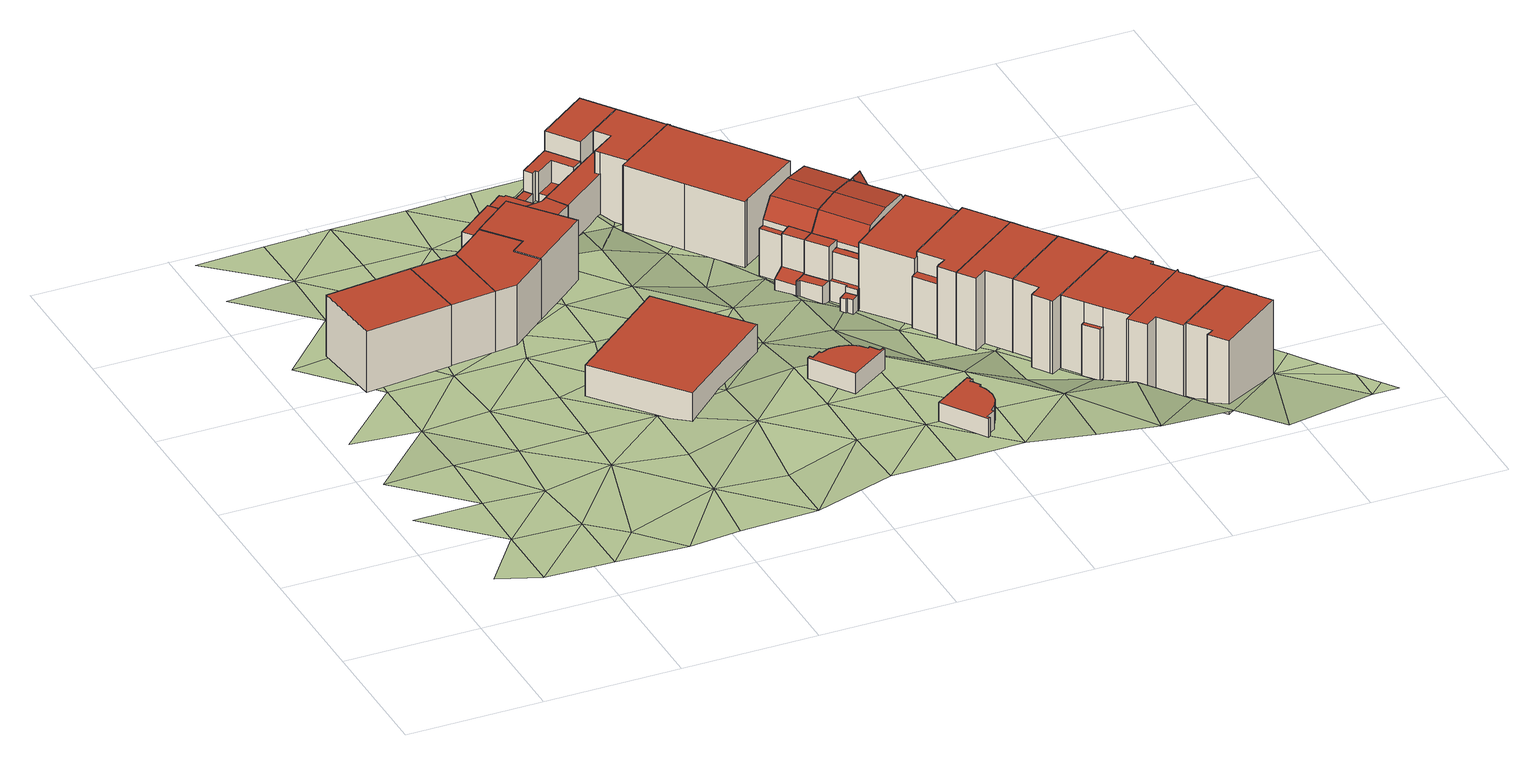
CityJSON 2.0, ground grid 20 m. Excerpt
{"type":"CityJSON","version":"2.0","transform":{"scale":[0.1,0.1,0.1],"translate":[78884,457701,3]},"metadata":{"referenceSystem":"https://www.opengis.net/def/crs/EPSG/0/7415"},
"CityObjects":{
"building1":{"type":"Building","attributes":{"roofType":"1000","RelativeEavesHeight":9.59,"RelativeRidgeHeight":9.59,"AbsoluteEavesHeight":16.15,"AbsoluteRidgeHeight":16.15,"validity":"0"},"geometry":[{"type":"Solid","lod":"2","boundaries":[[[[0,1,2,3]],[[1,4,5,2]],[[4,6,7,5]],[[6,0,3,7]],[[6,4,1,0]],[[3,2,5,7]]]],"semantics":{"surfaces":[{"type":"WallSurface"},{"type":"RoofSurface","Direction":0,"Slope":90},{"type":"GroundSurface"}],"values":[[0,0,0,0,1,2]]}}]},
"building2":{"type":"Building","attributes":{"roofType":"1000","RelativeEavesHeight":9.48,"RelativeRidgeHeight":9.48,"AbsoluteEavesHeight":16.14,"AbsoluteRidgeHeight":16.14,"validity":"0"},"geometry":[{"type":"Solid","lod":"2","boundaries":[[[[8,0,9,10]],[[0,6,11,9]],[[6,12,13,11]],[[12,8,10,13]],[[12,6,0,8]],[[10,9,11,13]]]],"semantics":{"surfaces":[{"type":"WallSurface"},{"type":"RoofSurface","Direction":0,"Slope":90},{"type":"GroundSurface"}],"values":[[0,0,0,0,1,2]]}}]},
"building3":{"type":"Building","attributes":{"roofType":"1000","RelativeEavesHeight":9.43,"RelativeRidgeHeight":9.43,"AbsoluteEavesHeight":16.14,"AbsoluteRidgeHeight":16.14,"validity":"0"},"geometry":[{"type":"Solid","lod":"2","boundaries":[[[[14,15,16,17]],[[15,8,10,16]],[[8,12,13,10]],[[12,18,19,13]],[[18,20,21,19]],[[20,22,23,21]],[[22,24,25,23]],[[24,14,17,25]],[[24,22,20,18,12,8,15,14]],[[17,16,10,13,19,21,23,25]]]],"semantics":{"surfaces":[{"type":"WallSurface"},{"type":"RoofSurface","Direction":0,"Slope":90},{"type":"GroundSurface"}],"values":[[0,0,0,0,0,0,0,0,1,2]]}}]},
"building4":{"type":"Building","attributes":{"roofType":"1000","RelativeEavesHeight":4.87,"RelativeRidgeHeight":4.87,"AbsoluteEavesHeight":11.36,"AbsoluteRidgeHeight":11.36,"validity":"0"},"geometry":[{"type":"Solid","lod":"2","boundaries":[[[[26,27,28,29]],[[27,30,31,28]],[[30,32,33,31]],[[32,26,29,33]],[[32,30,27,26]],[[29,28,31,33]]]],"semantics":{"surfaces":[{"type":"WallSurface"},{"type":"RoofSurface","Direction":0,"Slope":90},{"type":"GroundSurface"}],"values":[[0,0,0,0,1,2]]}}]},
"building5":{"type":"Building","attributes":{"validity":"0"},"children":["building5-1","building5-2"]},
"building5-1":{"type":"BuildingPart","attributes":{"roofType":"1000","RelativeEavesHeight":9.43,"RelativeRidgeHeight":9.43,"AbsoluteEavesHeight":16.16,"AbsoluteRidgeHeight":16.16,"validity":"0"},"parents":["building5"],"geometry":[{"type":"Solid","lod":"2","boundaries":[[[[34,35,17,36]],[[35,37,25,17]],[[37,38,23,25]],[[38,39,21,23]],[[39,40,41,21]],[[40,42,43,41]],[[42,34,36,43]],[[42,40,39,38,37,35,34]],[[36,17,25,23,21,41,43]]]],"semantics":{"surfaces":[{"type":"WallSurface"},{"type":"RoofSurface","Direction":0,"Slope":90},{"type":"GroundSurface"}],"values":[[0,0,0,0,0,0,0,1,2]]}}]},
"building5-2":{"type":"BuildingPart","attributes":{"roofType":"1000","RelativeEavesHeight":2.48,"RelativeRidgeHeight":2.48,"AbsoluteEavesHeight":9.64,"AbsoluteRidgeHeight":9.64,"validity":"0"},"parents":["building5"],"geometry":[{"type":"Solid","lod":"2","boundaries":[[[[44,45,46,47]],[[45,48,49,46]],[[48,50,51,49]],[[50,52,53,51]],[[52,44,47,53]],[[52,50,48,45,44]],[[47,46,49,51,53]]]],"semantics":{"surfaces":[{"type":"WallSurface"},{"type":"RoofSurface","Direction":0,"Slope":90},{"type":"GroundSurface"}],"values":[[0,0,0,0,0,1,2]]}}]},
"building6":{"type":"Building","attributes":{"roofType":"1000","RelativeEavesHeight":3.52,"RelativeRidgeHeight":3.52,"AbsoluteEavesHeight":10.04,"AbsoluteRidgeHeight":10.04,"validity":"0"},"geometry":[{"type":"Solid","lod":"2","boundaries":[[[[54,55,56,57]],[[55,58,59,56]],[[58,60,61,59]],[[60,54,57,61]],[[60,58,55,54]],[[57,56,59,61]]]],"semantics":{"surfaces":[{"type":"WallSurface"},{"type":"RoofSurface","Direction":0,"Slope":90},{"type":"GroundSurface"}],"values":[[0,0,0,0,1,2]]}}]},
"building7":{"type":"Building","attributes":{"roofType":"1000","RelativeEavesHeight":3.22,"RelativeRidgeHeight":3.22,"AbsoluteEavesHeight":12.1,"AbsoluteRidgeHeight":12.1,"validity":"0"},"geometry":[{"type":"Solid","lod":"2","boundaries":[[[[62,63,64,65]],[[63,66,67,64]],[[66,68,69,67]],[[68,70,71,69]],[[70,72,73,71]],[[72,74,75,73]],[[74,76,77,75]],[[76,78,79,77]],[[78,80,81,79]],[[80,82,83,81]],[[82,84,85,83]],[[84,86,87,85]],[[86,88,89,87]],[[88,90,91,89]],[[90,62,65,91]],[[90,88,86,84,82,80,78,76,74,72,70,68,66,63,62]],[[65,64,67,69,71,73,75,77,79,81,83,85,87,89,91]]]],"semantics":{"surfaces":[{"type":"WallSurface"},{"type":"RoofSurface","Direction":0,"Slope":90},{"type":"GroundSurface"}],"values":[[0,0,0,0,0,0,0,0,0,0,0,0,0,0,0,1,2]]}}]},
"building8":{"type":"Building","attributes":{"validity":"0"},"children":["building8-1","building8-2","building8-3","building8-4","building8-5","building8-6"]},
"building8-1":{"type":"BuildingPart","attributes":{"roofType":"1000","RelativeEavesHeight":4.2,"RelativeRidgeHeight":4.2,"AbsoluteEavesHeight":9.63,"AbsoluteRidgeHeight":9.63,"validity":"0"},"parents":["building8"],"geometry":[{"type":"Solid","lod":"2","boundaries":[[[[92,93,94,95]],[[93,96,97,94]],[[96,98,99,97]],[[98,100,101,99]],[[100,102,103,101]],[[102,92,95,103]],[[102,100,98,96,93,92]],[[95,94,97,99,101,103]]]],"semantics":{"surfaces":[{"type":"WallSurface"},{"type":"RoofSurface","Direction":0,"Slope":90},{"type":"GroundSurface"}],"values":[[0,0,0,0,0,0,1,2]]}}]},
"building8-2":{"type":"BuildingPart","attributes":{"roofType":"1000","RelativeEavesHeight":2.46,"RelativeRidgeHeight":2.46,"AbsoluteEavesHeight":7.63,"AbsoluteRidgeHeight":7.63,"validity":"0"},"parents":["building8"],"geometry":[{"type":"Solid","lod":"2","boundaries":[[[[104,105,106,107]],[[105,108,109,106]],[[108,110,111,109]],[[110,112,113,111]],[[112,114,115,113]],[[114,104,107,115]],[[114,112,110,108,105,104]],[[107,106,109,111,113,115]]]],"semantics":{"surfaces":[{"type":"WallSurface"},{"type":"RoofSurface","Direction":0,"Slope":90},{"type":"GroundSurface"}],"values":[[0,0,0,0,0,0,1,2]]}}]},
"building8-3":{"type":"BuildingPart","attributes":{"roofType":"1000","RelativeEavesHeight":5.52,"RelativeRidgeHeight":5.52,"AbsoluteEavesHeight":10.83,"AbsoluteRidgeHeight":10.83,"validity":"0"},"parents":["building8"],"geometry":[{"type":"Solid","lod":"2","boundaries":[[[[116,117,118,119]],[[117,120,121,118]],[[120,122,123,121]],[[122,124,125,123]],[[124,126,127,125]],[[126,128,129,127]],[[128,130,131,129]],[[130,116,119,131]],[[130,128,126,124,122,120,117,116]],[[119,118,121,123,125,127,129,131]]]],"semantics":{"surfaces":[{"type":"WallSurface"},{"type":"RoofSurface","Direction":180,"Slope":90},{"type":"GroundSurface"}],"values":[[0,0,0,0,0,0,0,0,1,2]]}}]},
"building8-4":{"type":"BuildingPart","attributes":{"roofType":"1000","RelativeEavesHeight":2.16,"RelativeRidgeHeight":2.16,"AbsoluteEavesHeight":7.43,"AbsoluteRidgeHeight":7.43,"validity":"0"},"parents":["building8"],"geometry":[{"type":"Solid","lod":"2","boundaries":[[[[132,133,125,134]],[[133,135,123,125]],[[135,136,121,123]],[[136,132,134,121]],[[136,135,133,132]],[[134,125,123,121]]]],"semantics":{"surfaces":[{"type":"WallSurface"},{"type":"RoofSurface","Direction":255.96,"Slope":90},{"type":"GroundSurface"}],"values":[[0,0,0,0,1,2]]}}]},
"building8-5":{"type":"BuildingPart","attributes":{"roofType":"1000","RelativeEavesHeight":10.17,"RelativeRidgeHeight":10.17,"AbsoluteEavesHeight":13.83,"AbsoluteRidgeHeight":13.83,"validity":"0"},"parents":["building8"],"geometry":[{"type":"Solid","lod":"2","boundaries":[[[[137,138,139,140]],[[138,141,142,139]],[[141,143,144,142]],[[143,137,140,144]],[[143,141,138,137]],[[140,139,142,144]]]],"semantics":{"surfaces":[{"type":"WallSurface"},{"type":"RoofSurface","Direction":0,"Slope":90},{"type":"GroundSurface"}],"values":[[0,0,0,0,1,2]]}}]},
"building8-6":{"type":"BuildingPart","attributes":{"roofType":"1000","RelativeEavesHeight":5.41,"RelativeRidgeHeight":5.41,"AbsoluteEavesHeight":10.43,"AbsoluteRidgeHeight":10.43,"validity":"0"},"parents":["building8"],"geometry":[{"type":"Solid","lod":"2","boundaries":[[[[145,146,147,148]],[[146,149,150,147]],[[149,151,152,150]],[[151,153,154,152]],[[153,155,156,154]],[[155,157,158,156]],[[157,159,160,158]],[[159,161,162,160]],[[161,163,164,162]],[[163,145,148,164]],[[163,161,159,157,155,153,151,149,146,145]],[[148,147,150,152,154,156,158,160,162,164]]]],"semantics":{"surfaces":[{"type":"WallSurface"},{"type":"RoofSurface","Direction":0,"Slope":90},{"type":"GroundSurface"}],"values":[[0,0,0,0,0,0,0,0,0,0,1,2]]}}]},
"building9":{"type":"Building","attributes":{"roofType":"1000","RelativeEavesHeight":2.9,"RelativeRidgeHeight":2.9,"AbsoluteEavesHeight":11.89,"AbsoluteRidgeHeight":11.89,"validity":"0"},"geometry":[{"type":"Solid","lod":"2","boundaries":[[[[165,166,167,168]],[[166,169,170,167]],[[169,171,172,170]],[[171,173,174,172]],[[173,175,176,174]],[[175,177,178,176]],[[177,179,180,178]],[[179,181,182,180]],[[181,183,184,182]],[[183,185,186,184]],[[185,187,188,186]],[[187,189,190,188]],[[189,191,192,190]],[[191,193,194,192]],[[193,165,168,194]],[[193,191,189,187,185,183,181,179,177,175,173,171,169,166,165]],[[168,167,170,172,174,176,178,180,182,184,186,188,190,192,194]]]],"semantics":{"surfaces":[{"type":"WallSurface"},{"type":"RoofSurface","Direction":0,"Slope":90},{"type":"GroundSurface"}],"values":[[0,0,0,0,0,0,0,0,0,0,0,0,0,0,0,1,2]]}}]},
"building10":{"type":"Building","attributes":{"validity":"0"},"children":["building10-1","building10-2"]},
"building10-1":{"type":"BuildingPart","attributes":{"roofType":"1000","RelativeEavesHeight":10.23,"RelativeRidgeHeight":10.23,"AbsoluteEavesHeight":13.83,"AbsoluteRidgeHeight":13.83,"validity":"0"},"parents":["building10"],"geometry":[{"type":"Solid","lod":"2","boundaries":[[[[141,195,196,197]],[[195,198,199,196]],[[198,200,201,199]],[[200,202,203,201]],[[202,204,205,203]],[[204,206,207,205]],[[206,141,197,207]],[[206,204,202,200,198,195,141]],[[197,196,199,201,203,205,207]]]],"semantics":{"surfaces":[{"type":"WallSurface"},{"type":"RoofSurface","Direction":0,"Slope":90},{"type":"GroundSurface"}],"values":[[0,0,0,0,0,0,0,1,2]]}}]},
"building10-2":{"type":"BuildingPart","attributes":{"roofType":"1000","RelativeEavesHeight":6.45,"RelativeRidgeHeight":6.45,"AbsoluteEavesHeight":10.43,"AbsoluteRidgeHeight":10.43,"validity":"0"},"parents":["building10"],"geometry":[{"type":"Solid","lod":"2","boundaries":[[[[208,209,210,211]],[[209,212,213,210]],[[212,146,214,213]],[[146,145,215,214]],[[145,216,217,215]],[[216,208,211,217]],[[216,145,146,212,209,208]],[[211,210,213,214,215,217]]]],"semantics":{"surfaces":[{"type":"WallSurface"},{"type":"RoofSurface","Direction":0,"Slope":90},{"type":"GroundSurface"}],"values":[[0,0,0,0,0,0,1,2]]}}]},
"building11":{"type":"Building","attributes":{"roofType":"1000","RelativeEavesHeight":10.31,"RelativeRidgeHeight":10.31,"AbsoluteEavesHeight":13.91,"AbsoluteRidgeHeight":13.91,"validity":"0"},"geometry":[{"type":"Solid","lod":"2","boundaries":[[[[218,219,220,221]],[[219,222,223,220]],[[222,224,225,223]],[[224,226,227,225]],[[226,228,229,227]],[[228,230,231,229]],[[230,232,233,231]],[[232,234,196,233]],[[234,235,236,196]],[[235,237,238,236]],[[237,239,240,238]],[[239,241,242,240]],[[241,218,221,242]],[[241,239,237,235,234,232,230,228,226,224,222,219,218]],[[221,220,223,225,227,229,231,233,196,236,238,240,242]]]],"semantics":{"surfaces":[{"type":"WallSurface"},{"type":"RoofSurface","Direction":0,"Slope":90},{"type":"GroundSurface"}],"values":[[0,0,0,0,0,0,0,0,0,0,0,0,0,1,2]]}}]},
"building12":{"type":"Building","attributes":{"validity":"0"},"children":["building12-1","building12-2","building12-3","building12-4"]},
"building12-1":{"type":"BuildingPart","attributes":{"roofType":"1060","RelativeEavesHeight":8.64,"RelativeRidgeHeight":11.9,"AbsoluteEavesHeight":12.29,"AbsoluteRidgeHeight":15.55,"validity":"0"},"parents":["building12"],"geometry":[{"type":"Solid","lod":"2","boundaries":[[[[243,244,245,246]],[[244,247,248,245]],[[247,249,250,248]],[[249,243,246,250]],[[247,244,251,252,253]],[[243,249,254,255,256]],[[244,243,256,251]],[[249,247,253,254]],[[251,256,255,252]],[[254,253,252,255]],[[246,245,248,250]]]],"semantics":{"surfaces":[{"type":"WallSurface"},{"type":"RoofSurface","Direction":233.62,"Slope":33.29},{"type":"RoofSurface","Direction":53.58,"Slope":31.5},{"type":"RoofSurface","Direction":233.62,"Slope":83.45},{"type":"RoofSurface","Direction":53.62,"Slope":83.38},{"type":"GroundSurface"}],"values":[[0,0,0,0,0,0,1,2,3,4,5]]}}]},
"building12-2":{"type":"BuildingPart","attributes":{"roofType":"1000","RelativeEavesHeight":8.41,"RelativeRidgeHeight":8.41,"AbsoluteEavesHeight":12.49,"AbsoluteRidgeHeight":12.49,"validity":"0"},"parents":["building12"],"geometry":[{"type":"Solid","lod":"2","boundaries":[[[[257,258,259,260]],[[258,261,262,259]],[[261,263,264,262]],[[263,257,260,264]],[[263,261,258,257]],[[260,259,262,264]]]],"semantics":{"surfaces":[{"type":"WallSurface"},{"type":"RoofSurface","Direction":0,"Slope":90},{"type":"GroundSurface"}],"values":[[0,0,0,0,1,2]]}}]},
"building12-3":{"type":"BuildingPart","attributes":{"roofType":"1000","RelativeEavesHeight":7.3,"RelativeRidgeHeight":7.3,"AbsoluteEavesHeight":11.44,"AbsoluteRidgeHeight":11.44,"validity":"0"},"parents":["building12"],"geometry":[{"type":"Solid","lod":"2","boundaries":[[[[265,266,262,267]],[[266,268,269,262]],[[268,270,271,269]],[[270,265,267,271]],[[270,268,266,265]],[[267,262,269,271]]]],"semantics":{"surfaces":[{"type":"WallSurface"},{"type":"RoofSurface","Direction":0,"Slope":90},{"type":"GroundSurface"}],"values":[[0,0,0,0,1,2]]}}]},
"building12-4":{"type":"BuildingPart","attributes":{"roofType":"1010","RelativeEavesHeight":2.75,"RelativeRidgeHeight":3.22,"AbsoluteEavesHeight":6.96,"AbsoluteRidgeHeight":7.44,"validity":"0"},"parents":["building12"],"geometry":[{"type":"Solid","lod":"2","boundaries":[[[[272,273,274,275]],[[273,276,277,274]],[[276,278,279,277]],[[278,272,275,279]],[[278,276,273,272]],[[275,274,277,279]]]],"semantics":{"surfaces":[{"type":"WallSurface"},{"type":"RoofSurface","Direction":233.8,"Slope":65.53},{"type":"GroundSurface"}],"values":[[0,0,0,0,1,2]]}}]},
"building13":{"type":"Building","attributes":{"validity":"0"},"children":["building13-1","building13-2","building13-3","building13-4","building13-5","building13-6","building13-7"]},
"building13-1":{"type":"BuildingPart","attributes":{"roofType":"1030","RelativeEavesHeight":8.64,"RelativeRidgeHeight":11.88,"AbsoluteEavesHeight":12.29,"AbsoluteRidgeHeight":15.52,"validity":"0"},"parents":["building13"],"geometry":[{"type":"Solid","lod":"2","boundaries":[[[[280,281,282,283]],[[281,284,285,282]],[[284,286,287,285]],[[286,280,283,287]],[[284,281,288]],[[280,286,289]],[[281,280,289,288]],[[286,284,288,289]],[[283,282,285,287]]]],"semantics":{"surfaces":[{"type":"WallSurface"},{"type":"RoofSurface","Direction":143.79,"Slope":34.35},{"type":"RoofSurface","Direction":323.2,"Slope":33.95},{"type":"GroundSurface"}],"values":[[0,0,0,0,0,0,1,2,3]]}}]},
"building13-2":{"type":"BuildingPart","attributes":{"roofType":"1000","RelativeEavesHeight":3.08,"RelativeRidgeHeight":3.08,"AbsoluteEavesHeight":7.16,"AbsoluteRidgeHeight":7.16,"validity":"0"},"parents":["building13"],"geometry":[{"type":"Solid","lod":"2","boundaries":[[[[290,291,292,293]],[[291,294,295,292]],[[294,296,260,295]],[[296,297,298,260]],[[297,299,300,298]],[[299,290,293,300]],[[299,297,296,294,291,290]],[[293,292,295,260,298,300]]]],"semantics":{"surfaces":[{"type":"WallSurface"},{"type":"RoofSurface","Direction":0,"Slope":90},{"type":"GroundSurface"}],"values":[[0,0,0,0,0,0,1,2]]}}]},
"building13-3":{"type":"BuildingPart","attributes":{"roofType":"1000","RelativeEavesHeight":7.45,"RelativeRidgeHeight":7.45,"AbsoluteEavesHeight":11.44,"AbsoluteRidgeHeight":11.44,"validity":"0"},"parents":["building13"],"geometry":[{"type":"Solid","lod":"2","boundaries":[[[[301,302,303,304]],[[302,305,306,303]],[[305,307,308,306]],[[307,301,304,308]],[[307,305,302,301]],[[304,303,306,308]]]],"semantics":{"surfaces":[{"type":"WallSurface"},{"type":"RoofSurface","Direction":0,"Slope":90},{"type":"GroundSurface"}],"values":[[0,0,0,0,1,2]]}}]},
"building13-4":{"type":"BuildingPart","attributes":{"roofType":"1000","RelativeEavesHeight":2.31,"RelativeRidgeHeight":2.31,"AbsoluteEavesHeight":6.35,"AbsoluteRidgeHeight":6.35,"validity":"0"},"parents":["building13"],"geometry":[{"type":"Solid","lod":"2","boundaries":[[[[309,310,311,312]],[[310,313,314,311]],[[313,315,316,314]],[[315,317,318,316]],[[317,319,320,318]],[[319,309,312,320]],[[319,317,315,313,310,309]],[[312,311,314,316,318,320]]]],"semantics":{"surfaces":[{"type":"WallSurface"},{"type":"RoofSurface","Direction":0,"Slope":90},{"type":"GroundSurface"}],"values":[[0,0,0,0,0,0,1,2]]}}]},
"building13-5":{"type":"BuildingPart","attributes":{"roofType":"1000","RelativeEavesHeight":3.13,"RelativeRidgeHeight":3.13,"AbsoluteEavesHeight":7.16,"AbsoluteRidgeHeight":7.16,"validity":"0"},"parents":["building13"],"geometry":[{"type":"Solid","lod":"2","boundaries":[[[[321,322,306,308]],[[322,323,312,306]],[[323,324,320,312]],[[324,325,326,320]],[[325,327,328,326]],[[327,321,308,328]],[[327,325,324,323,322,321]],[[308,306,312,320,326,328]]]],"semantics":{"surfaces":[{"type":"WallSurface"},{"type":"RoofSurface","Direction":0,"Slope":90},{"type":"GroundSurface"}],"values":[[0,0,0,0,0,0,1,2]]}}]},
"building13-6":{"type":"BuildingPart","attributes":{"roofType":"1000","RelativeEavesHeight":8.48,"RelativeRidgeHeight":8.48,"AbsoluteEavesHeight":12.49,"AbsoluteRidgeHeight":12.49,"validity":"0"},"parents":["building13"],"geometry":[{"type":"Solid","lod":"2","boundaries":[[[[329,257,330,331]],[[257,263,332,330]],[[263,333,304,332]],[[333,329,331,304]],[[333,263,257,329]],[[331,330,332,304]]]],"semantics":{"surfaces":[{"type":"WallSurface"},{"type":"RoofSurface","Direction":0,"Slope":90},{"type":"GroundSurface"}],"values":[[0,0,0,0,1,2]]}}]},
"building13-7":{"type":"BuildingPart","attributes":{"roofType":"1060","RelativeEavesHeight":8.64,"RelativeRidgeHeight":11.9,"AbsoluteEavesHeight":12.29,"AbsoluteRidgeHeight":15.55,"validity":"0"},"parents":["building13"],"geometry":[{"type":"Solid","lod":"2","boundaries":[[[[249,334,335,250]],[[334,336,337,335]],[[336,243,246,337]],[[243,249,250,246]],[[336,334,338,339,340]],[[249,243,256,255,254]],[[334,249,254,338]],[[243,336,340,256]],[[338,254,255,339]],[[256,340,339,255]],[[250,335,337,246]]]],"semantics":{"surfaces":[{"type":"WallSurface"},{"type":"RoofSurface","Direction":53.58,"Slope":31.66},{"type":"RoofSurface","Direction":233.62,"Slope":33.29},{"type":"RoofSurface","Direction":53.62,"Slope":83.38},{"type":"RoofSurface","Direction":233.62,"Slope":83.45},{"type":"GroundSurface"}],"values":[[0,0,0,0,0,0,1,2,3,4,5]]}}]},
"building14":{"type":"Building","attributes":{"validity":"0"},"children":["building14-1","building14-2"]},
"building14-1":{"type":"BuildingPart","attributes":{"roofType":"1000","RelativeEavesHeight":10.71,"RelativeRidgeHeight":10.71,"AbsoluteEavesHeight":14.37,"AbsoluteRidgeHeight":14.37,"validity":"0"},"parents":["building14"],"geometry":[{"type":"Solid","lod":"2","boundaries":[[[[341,342,343,344]],[[342,345,346,343]],[[345,347,348,346]],[[347,349,350,348]],[[349,351,352,350]],[[351,353,354,352]],[[353,341,344,354]],[[353,351,349,347,345,342,341]],[[344,343,346,348,350,352,354]]]],"semantics":{"surfaces":[{"type":"WallSurface"},{"type":"RoofSurface","Direction":0,"Slope":90},{"type":"GroundSurface"}],"values":[[0,0,0,0,0,0,0,1,2]]}}]},
"building14-2":{"type":"BuildingPart","attributes":{"roofType":"1000","RelativeEavesHeight":8.73,"RelativeRidgeHeight":8.73,"AbsoluteEavesHeight":12.37,"AbsoluteRidgeHeight":12.37,"validity":"0"},"parents":["building14"],"geometry":[{"type":"Solid","lod":"2","boundaries":[[[[355,356,357,358]],[[356,359,360,357]],[[359,361,362,360]],[[361,355,358,362]],[[361,359,356,355]],[[358,357,360,362]]]],"semantics":{"surfaces":[{"type":"WallSurface"},{"type":"RoofSurface","Direction":0,"Slope":90},{"type":"GroundSurface"}],"values":[[0,0,0,0,1,2]]}}]},
"building15":{"type":"Building","attributes":{"validity":"0"},"children":["building15-1","building15-2","building15-3"]},
"building15-1":{"type":"BuildingPart","attributes":{"roofType":"1000","RelativeEavesHeight":8.22,"RelativeRidgeHeight":8.22,"AbsoluteEavesHeight":11.87,"AbsoluteRidgeHeight":11.87,"validity":"0"},"parents":["building15"],"geometry":[{"type":"Solid","lod":"2","boundaries":[[[[363,364,365,366]],[[364,367,368,365]],[[367,369,370,368]],[[369,363,366,370]],[[369,367,364,363]],[[366,365,368,370]]]],"semantics":{"surfaces":[{"type":"WallSurface"},{"type":"RoofSurface","Direction":0,"Slope":90},{"type":"GroundSurface"}],"values":[[0,0,0,0,1,2]]}}]},
"building15-2":{"type":"BuildingPart","attributes":{"roofType":"1000","RelativeEavesHeight":11.48,"RelativeRidgeHeight":11.48,"AbsoluteEavesHeight":15.17,"AbsoluteRidgeHeight":15.17,"validity":"0"},"parents":["building15"],"geometry":[{"type":"Solid","lod":"2","boundaries":[[[[371,372,366,354]],[[372,373,370,366]],[[373,374,375,370]],[[374,376,377,375]],[[376,378,379,377]],[[378,380,381,379]],[[380,382,383,381]],[[382,384,385,383]],[[384,386,387,385]],[[386,388,389,387]],[[388,390,391,389]],[[390,371,354,391]],[[390,388,386,384,382,380,378,376,374,373,372,371]],[[354,366,370,375,377,379,381,383,385,387,389,391]]]],"semantics":{"surfaces":[{"type":"WallSurface"},{"type":"RoofSurface","Direction":0,"Slope":90},{"type":"GroundSurface"}],"values":[[0,0,0,0,0,0,0,0,0,0,0,0,1,2]]}}]},
"building15-3":{"type":"BuildingPart","attributes":{"roofType":"1000","RelativeEavesHeight":7.93,"RelativeRidgeHeight":7.93,"AbsoluteEavesHeight":12.07,"AbsoluteRidgeHeight":12.07,"validity":"0"},"parents":["building15"],"geometry":[{"type":"Solid","lod":"2","boundaries":[[[[392,393,394,395]],[[393,396,397,394]],[[396,398,399,397]],[[398,400,401,399]],[[400,392,395,401]],[[400,398,396,393,392]],[[395,394,397,399,401]]]],"semantics":{"surfaces":[{"type":"WallSurface"},{"type":"RoofSurface","Direction":0,"Slope":90},{"type":"GroundSurface"}],"values":[[0,0,0,0,0,1,2]]}}]},
"building16":{"type":"Building","attributes":{"validity":"0"},"children":["building16-1","building16-2"]},
"building16-1":{"type":"BuildingPart","attributes":{"roofType":"1000","RelativeEavesHeight":8.19,"RelativeRidgeHeight":8.19,"AbsoluteEavesHeight":11.87,"AbsoluteRidgeHeight":11.87,"validity":"0"},"parents":["building16"],"geometry":[{"type":"Solid","lod":"2","boundaries":[[[[402,403,404,405]],[[403,406,407,404]],[[406,408,409,407]],[[408,402,405,409]],[[408,406,403,402]],[[405,404,407,409]]]],"semantics":{"surfaces":[{"type":"WallSurface"},{"type":"RoofSurface","Direction":0,"Slope":90},{"type":"GroundSurface"}],"values":[[0,0,0,0,1,2]]}}]},
"building16-2":{"type":"BuildingPart","attributes":{"roofType":"1000","RelativeEavesHeight":11.47,"RelativeRidgeHeight":11.47,"AbsoluteEavesHeight":15.17,"AbsoluteRidgeHeight":15.17,"validity":"0"},"parents":["building16"],"geometry":[{"type":"Solid","lod":"2","boundaries":[[[[410,411,412,413]],[[411,414,415,412]],[[414,382,383,415]],[[382,380,381,383]],[[380,416,417,381]],[[416,418,419,417]],[[418,420,421,419]],[[420,422,405,421]],[[422,423,409,405]],[[423,424,425,409]],[[424,410,413,425]],[[424,423,422,420,418,416,380,382,414,411,410]],[[413,412,415,383,381,417,419,421,405,409,425]]]],"semantics":{"surfaces":[{"type":"WallSurface"},{"type":"RoofSurface","Direction":0,"Slope":90},{"type":"GroundSurface"}],"values":[[0,0,0,0,0,0,0,0,0,0,0,1,2]]}}]},
"building17":{"type":"Building","attributes":{"roofType":"1000","RelativeEavesHeight":11.46,"RelativeRidgeHeight":11.46,"AbsoluteEavesHeight":15.17,"AbsoluteRidgeHeight":15.17,"validity":"0"},"geometry":[{"type":"Solid","lod":"2","boundaries":[[[[426,427,428,429]],[[427,430,431,428]],[[430,432,433,431]],[[432,434,435,433]],[[434,410,413,435]],[[410,424,425,413]],[[424,436,437,425]],[[436,438,439,437]],[[438,440,441,439]],[[440,442,443,441]],[[442,444,445,443]],[[444,426,429,445]],[[444,442,440,438,436,424,410,434,432,430,427,426]],[[429,428,431,433,435,413,425,437,439,441,443,445]]]],"semantics":{"surfaces":[{"type":"WallSurface"},{"type":"RoofSurface","Direction":0,"Slope":90},{"type":"GroundSurface"}],"values":[[0,0,0,0,0,0,0,0,0,0,0,0,1,2]]}}]},
"building18":{"type":"Building","attributes":{"validity":"0"},"children":["building18-1","building18-2","building18-3","building18-4"]},
"building18-1":{"type":"BuildingPart","attributes":{"roofType":"1000","RelativeEavesHeight":11.49,"RelativeRidgeHeight":11.49,"AbsoluteEavesHeight":15.17,"AbsoluteRidgeHeight":15.17,"validity":"0"},"parents":["building18"],"geometry":[{"type":"Solid","lod":"2","boundaries":[[[[446,447,448,449]],[[447,450,451,448]],[[450,452,453,451]],[[452,454,455,453]],[[454,456,457,455]],[[456,426,429,457]],[[426,444,445,429]],[[444,458,459,445]],[[458,460,461,459]],[[460,446,449,461]],[[460,458,444,426,456,454,452,450,447,446]],[[449,448,451,453,455,457,429,445,459,461]]]],"semantics":{"surfaces":[{"type":"WallSurface"},{"type":"RoofSurface","Direction":0,"Slope":90},{"type":"GroundSurface"}],"values":[[0,0,0,0,0,0,0,0,0,0,1,2]]}}]},
"building18-2":{"type":"BuildingPart","attributes":{"roofType":"1000","RelativeEavesHeight":8.1,"RelativeRidgeHeight":8.1,"AbsoluteEavesHeight":11.77,"AbsoluteRidgeHeight":11.77,"validity":"0"},"parents":["building18"],"geometry":[{"type":"Solid","lod":"2","boundaries":[[[[462,463,449,448]],[[463,464,465,449]],[[464,466,467,465]],[[466,468,469,467]],[[468,470,451,469]],[[470,462,448,451]],[[470,468,466,464,463,462]],[[448,449,465,467,469,451]]]],"semantics":{"surfaces":[{"type":"WallSurface"},{"type":"RoofSurface","Direction":0,"Slope":90},{"type":"GroundSurface"}],"values":[[0,0,0,0,0,0,1,2]]}}]},
"building18-3":{"type":"BuildingPart","attributes":{"roofType":"1000","RelativeEavesHeight":7.97,"RelativeRidgeHeight":7.97,"AbsoluteEavesHeight":12.07,"AbsoluteRidgeHeight":12.07,"validity":"0"},"parents":["building18"],"geometry":[{"type":"Solid","lod":"2","boundaries":[[[[471,472,473,474]],[[472,475,476,473]],[[475,477,478,476]],[[477,471,474,478]],[[477,475,472,471]],[[474,473,476,478]]]],"semantics":{"surfaces":[{"type":"WallSurface"},{"type":"RoofSurface","Direction":0,"Slope":90},{"type":"GroundSurface"}],"values":[[0,0,0,0,1,2]]}}]},
"building18-4":{"type":"BuildingPart","attributes":{"roofType":"1000","RelativeEavesHeight":8.07,"RelativeRidgeHeight":8.07,"AbsoluteEavesHeight":11.77,"AbsoluteRidgeHeight":11.77,"validity":"0"},"parents":["building18"],"geometry":[{"type":"Solid","lod":"2","boundaries":[[[[479,480,445,459]],[[480,481,482,445]],[[481,483,484,482]],[[483,485,486,484]],[[485,487,461,486]],[[487,479,459,461]],[[487,485,483,481,480,479]],[[459,445,482,484,486,461]]]],"semantics":{"surfaces":[{"type":"WallSurface"},{"type":"RoofSurface","Direction":0,"Slope":90},{"type":"GroundSurface"}],"values":[[0,0,0,0,0,0,1,2]]}}]},
"building19":{"type":"Building","attributes":{"roofType":"1000","RelativeEavesHeight":11.5,"RelativeRidgeHeight":11.5,"AbsoluteEavesHeight":15.17,"AbsoluteRidgeHeight":15.17,"validity":"0"},"geometry":[{"type":"Solid","lod":"2","boundaries":[[[[488,489,490,491]],[[489,492,493,490]],[[492,494,495,493]],[[494,496,497,495]],[[496,498,499,497]],[[498,452,453,499]],[[452,500,469,453]],[[500,501,502,469]],[[501,503,504,502]],[[503,505,506,504]],[[505,507,508,506]],[[507,509,510,508]],[[509,488,491,510]],[[509,507,505,503,501,500,452,498,496,494,492,489,488]],[[491,490,493,495,497,499,453,469,502,504,506,508,510]]]],"semantics":{"surfaces":[{"type":"WallSurface"},{"type":"RoofSurface","Direction":0,"Slope":90},{"type":"GroundSurface"}],"values":[[0,0,0,0,0,0,0,0,0,0,0,0,0,1,2]]}}]},
"building20":{"type":"Building","attributes":{"validity":"0"},"children":["building20-1","building20-2"]},
"building20-1":{"type":"BuildingPart","attributes":{"roofType":"1000","RelativeEavesHeight":8.09,"RelativeRidgeHeight":8.09,"AbsoluteEavesHeight":11.77,"AbsoluteRidgeHeight":11.77,"validity":"0"},"parents":["building20"],"geometry":[{"type":"Solid","lod":"2","boundaries":[[[[511,512,513,514]],[[512,515,516,513]],[[515,517,518,516]],[[517,511,514,518]],[[517,515,512,511]],[[514,513,516,518]]]],"semantics":{"surfaces":[{"type":"WallSurface"},{"type":"RoofSurface","Direction":0,"Slope":90},{"type":"GroundSurface"}],"values":[[0,0,0,0,1,2]]}}]},
"building20-2":{"type":"BuildingPart","attributes":{"roofType":"1000","RelativeEavesHeight":11.48,"RelativeRidgeHeight":11.48,"AbsoluteEavesHeight":15.17,"AbsoluteRidgeHeight":15.17,"validity":"0"},"parents":["building20"],"geometry":[{"type":"Solid","lod":"2","boundaries":[[[[519,520,521,522]],[[520,523,524,521]],[[523,488,491,524]],[[488,509,510,491]],[[509,525,514,510]],[[525,526,518,514]],[[526,527,528,518]],[[527,529,530,528]],[[529,531,532,530]],[[531,533,534,532]],[[533,519,522,534]],[[533,531,529,527,526,525,509,488,523,520,519]],[[522,521,524,491,510,514,518,528,530,532,534]]]],"semantics":{"surfaces":[{"type":"WallSurface"},{"type":"RoofSurface","Direction":0,"Slope":90},{"type":"GroundSurface"}],"values":[[0,0,0,0,0,0,0,0,0,0,0,1,2]]}}]},
"terrain1":{"type":"TINRelief","attributes":{"validity":"0"},"geometry":[{"type":"CompositeSurface","lod":"2","boundaries":[[[535,536,537]],[[538,537,539]],[[540,539,541]],[[537,536,542]],[[540,541,543]],[[536,544,542]],[[539,537,545]],[[546,543,547]],[[541,539,545]],[[537,542,545]],[[544,548,542]],[[543,541,549]],[[550,547,551]],[[541,545,549]],[[548,544,552]],[[550,551,553]],[[547,543,554]],[[543,549,555]],[[545,542,556]],[[542,548,556]],[[551,547,554]],[[543,555,554]],[[557,553,558]],[[549,545,556]],[[559,558,560]],[[548,552,561]],[[555,549,562]],[[553,551,563]],[[551,554,564]],[[549,556,562]],[[556,548,561]],[[558,553,563]],[[551,564,563]],[[552,565,561]],[[554,555,566]],[[555,562,567]],[[560,558,568]],[[555,567,566]],[[558,563,569]],[[564,554,570]],[[562,556,571]],[[556,561,572]],[[558,569,568]],[[554,566,570]],[[567,562,571]],[[561,565,573]],[[556,572,571]],[[563,564,574]],[[566,567,575]],[[564,570,574]],[[569,563,576]],[[567,571,575]],[[572,561,577]],[[568,569,576]],[[561,573,578]],[[563,574,576]],[[570,566,579]],[[566,575,579]],[[571,572,577]],[[561,578,577]],[[574,570,580]],[[568,576,581]],[[575,571,582]],[[570,579,580]],[[571,577,582]],[[578,573,583]],[[576,574,584]],[[579,575,585]],[[577,578,583]],[[574,580,584]],[[573,586,583]],[[581,576,587]],[[575,582,588]],[[580,579,585]],[[576,584,587]],[[575,588,585]],[[582,577,589]],[[577,583,590]],[[581,587,591]],[[584,580,592]],[[577,590,589]],[[580,585,592]],[[583,586,593]],[[582,594,588]],[[582,589,594]],[[587,584,595]],[[584,592,596]],[[590,583,593]],[[586,597,593]],[[591,587,598]],[[585,588,599]],[[592,585,599]],[[584,596,595]],[[589,590,600]],[[590,593,601]],[[588,594,599]],[[587,595,598]],[[594,589,600]],[[596,592,602]],[[590,601,600]],[[592,599,603]],[[593,597,604]],[[595,596,605]],[[592,603,602]],[[601,593,606]],[[596,602,605]],[[599,594,607]],[[598,595,605]],[[594,600,608]],[[593,604,606]],[[594,608,607]],[[603,599,609]],[[600,601,610]],[[601,606,610]],[[602,603,611]],[[598,605,612]],[[599,607,609]],[[608,600,613]],[[611,603,609]],[[600,610,613]],[[605,602,614]],[[606,604,615]],[[607,608,616]],[[602,611,614]],[[609,607,616]],[[610,606,615]],[[608,613,617]],[[604,618,615]],[[608,617,616]],[[612,605,614]],[[611,609,619]],[[613,610,620]],[[610,615,621]],[[609,616,622]],[[617,613,620]],[[614,611,619]],[[610,621,620]],[[612,614,623]],[[615,618,624]],[[616,617,625]],[[609,622,619]],[[623,614,626]],[[621,615,627]],[[623,626,628]],[[614,629,626]],[[615,624,630]],[[620,621,627]],[[614,619,631]],[[616,625,622]],[[614,631,629]],[[615,630,627]],[[617,620,632]],[[619,622,633]],[[631,619,633]],[[617,632,625]],[[630,624,634]],[[622,635,633]],[[620,627,636]],[[622,625,637]],[[627,630,634]],[[622,638,635]],[[622,637,638]],[[624,639,634]],[[620,636,632]],[[638,637,640]],[[637,625,641]],[[637,641,640]],[[641,625,642]],[[627,634,643]],[[625,632,644]],[[625,644,642]],[[627,645,636]],[[627,643,645]],[[632,636,646]],[[634,639,647]],[[644,632,646]],[[639,648,647]],[[636,649,646]],[[636,650,649]],[[636,645,650]],[[643,634,647]],[[645,651,650]],[[645,643,652]],[[651,645,653]],[[645,652,653]],[[643,647,654]],[[643,654,652]],[[647,648,655]],[[654,647,656]],[[647,657,656]],[[647,658,657]],[[647,655,658]],[[658,655,659]],[[659,655,660]]]}]}
},
"vertices":[
[214,566,131],[85,552,131],[85,552,36],[214,566,36],[74,657,131],[74,657,36],[202,671,131],[202,671,36],
[281,573,131],[214,566,37],[281,573,37],[202,671,37],[271,678,131],[271,678,37],
[369,621,131],[314,576,131],[314,576,37],[369,621,37],[303,704,131],[303,704,37],[325,722,131],[325,722,37],[366,671,131],[366,671,37],[344,654,131],[344,654,37],
[493,547,84],[593,424,84],[593,424,35],[493,547,35],[445,303,84],[445,303,35],[345,426,84],[345,426,35],
[453,688,132],[369,621,132],[453,688,37],[344,654,132],[366,671,132],[325,722,132],[380,766,132],[380,766,37],[386,771,132],[386,771,37],
[386,771,66],[401,781,66],[401,781,42],[386,771,42],[405,778,66],[405,778,42],[428,747,66],[428,747,42],[414,736,66],[414,736,42],
[367,783,70],[342,815,70],[342,815,35],[367,783,35],[400,861,70],[400,861,35],[425,830,70],[425,830,35],
[657,249,91],[615,310,91],[615,310,59],[657,249,59],[619,313,91],[619,313,59],[622,309,91],[622,309,59],[635,318,91],[635,318,59],[637,315,91],[637,315,59],[650,320,91],[650,320,59],[664,320,91],[664,320,59],[677,317,91],[677,317,59],[689,310,91],[689,310,59],[698,300,91],[698,300,59],[701,302,91],[701,302,59],[710,289,91],[710,289,59],[715,292,91],[715,292,59],[717,289,91],[717,289,59],
[468,836,66],[425,830,66],[425,830,24],[468,836,24],[400,861,66],[400,861,24],[427,883,66],[427,883,24],[432,878,66],[432,878,24],[435,880,66],[435,880,24],
[474,909,46],[482,897,46],[482,897,22],[474,909,22],[452,874,46],[452,874,22],[476,842,46],[476,842,22],[468,836,46],[468,836,22],[435,880,46],[435,880,22],
[520,943,78],[552,899,78],[552,899,23],[520,943,23],[538,889,78],[538,889,23],[518,917,78],[518,917,23],[491,898,78],[491,898,23],[488,902,78],[488,902,23],[482,897,78],[482,897,23],[474,909,78],[474,909,23],
[512,871,44],[491,898,44],[512,871,23],[518,917,44],[538,889,44],
[520,943,108],[596,999,108],[596,999,7],[520,943,7],[629,954,108],[629,954,7],[552,899,108],[552,899,7],
[476,842,74],[494,811,74],[494,811,20],[476,842,20],[434,767,74],[434,767,20],[419,788,74],[419,788,20],[405,778,74],[405,778,20],[401,781,74],[401,781,20],[380,766,74],[380,766,20],[367,783,74],[367,783,20],[425,830,74],[425,830,20],[468,836,74],[468,836,20],
[799,117,89],[793,105,89],[793,105,60],[799,117,60],[784,95,89],[784,95,60],[786,91,89],[786,91,60],[772,83,89],[772,83,60],[775,79,89],[775,79,60],[771,76,89],[771,76,60],[728,141,89],[728,141,60],[788,182,89],[788,182,60],[793,175,89],[793,175,60],[788,172,89],[788,172,60],[797,159,89],[797,159,60],[794,156,89],[794,156,60],[799,145,89],[799,145,60],[801,131,89],[801,131,60],
[675,891,108],[675,891,6],[629,954,6],[590,831,108],[590,831,6],[565,865,108],[565,865,6],[560,871,108],[560,871,6],[595,896,108],[595,896,6],[579,918,108],[579,918,6],
[595,896,74],[560,871,74],[560,871,10],[595,896,10],[565,865,74],[565,865,10],[494,811,10],[476,842,10],[579,918,74],[579,918,10],
[729,816,109],[739,803,109],[739,803,6],[729,816,6],[784,740,109],[784,740,6],[693,676,109],[693,676,6],[688,672,109],[688,672,6],[634,746,109],[634,746,6],[579,821,109],[579,821,6],[578,822,109],[578,822,6],[675,891,109],[677,888,109],[677,888,6],[676,887,109],[676,887,6],[721,825,109],[721,825,6],[722,826,109],[722,826,6],
[745,586,93],[702,646,93],[702,646,6],[745,586,6],[802,713,93],[802,713,6],[843,658,93],[843,658,6],[717,656,121],[753,680,125],[788,704,121],[829,648,121],[795,623,125],[760,597,121],
[729,574,95],[709,601,95],[709,601,11],[729,574,11],[725,614,95],[725,614,11],[745,586,95],[745,586,11],
[702,646,84],[725,614,84],[702,646,11],[717,608,84],[717,608,11],[694,640,84],[694,640,11],
[709,601,44],[729,574,44],[729,574,12],[709,601,12],[712,562,35],[712,562,12],[693,589,35],[693,589,12],
[860,638,93],[845,627,93],[845,627,6],[860,638,6],[819,662,93],[819,662,6],[834,673,93],[834,673,6],[832,645,125],[847,656,125],
[717,562,42],[714,560,42],[714,560,11],[717,562,11],[712,562,42],[712,562,11],[729,574,42],[752,544,42],[752,544,11],[738,535,42],[738,535,11],
[768,556,84],[793,522,84],[793,522,10],[768,556,10],[784,514,84],[784,514,10],[758,549,84],[758,549,10],
[777,509,33],[767,501,33],[767,501,10],[777,509,10],[762,508,33],[762,508,10],[760,507,33],[760,507,10],[754,513,33],[754,513,10],[766,523,33],[766,523,10],
[758,549,42],[784,514,42],[777,509,42],[766,523,42],[769,525,42],[769,525,10],[753,545,42],[753,545,10],
[752,544,95],[729,574,10],[752,544,10],[745,586,10],[768,556,95],
[889,596,93],[889,596,6],[793,522,93],[793,522,6],[875,586,121],[841,559,125],[807,533,121],
[830,443,114],[780,511,114],[780,511,7],[830,443,7],[884,593,114],[884,593,7],[896,577,114],[896,577,7],[934,527,114],[934,527,7],[936,523,114],[936,523,7],[935,522,114],[935,522,7],
[896,577,94],[907,576,94],[907,576,6],[896,577,6],[935,537,94],[935,537,6],[934,527,94],[934,527,6],
[938,518,89],[951,514,89],[951,514,7],[938,518,7],[963,498,89],[963,498,7],[963,484,89],[963,484,7],
[935,522,122],[938,518,122],[963,484,122],[964,483,122],[964,483,7],[965,481,122],[965,481,7],[976,465,122],[976,465,7],[978,463,122],[978,463,7],[861,378,122],[861,378,7],[844,402,122],[844,402,7],[848,405,122],[848,405,7],[860,413,122],[860,413,7],[835,447,122],[835,447,7],
[860,413,91],[848,405,91],[848,405,11],[860,413,11],[824,438,91],[824,438,11],[830,443,91],[830,443,11],[835,447,91],[835,447,11],
[994,441,89],[1008,437,89],[1008,437,7],[994,441,7],[1020,421,89],[1020,421,7],[1019,407,89],[1019,407,7],
[922,332,122],[897,367,122],[897,367,7],[922,332,7],[879,354,122],[879,354,7],[980,460,122],[980,460,7],[992,443,122],[992,443,7],[993,442,122],[993,442,7],[994,441,122],[1019,407,122],[1021,405,122],[1021,405,7],
[963,270,122],[947,260,122],[947,260,7],[963,270,7],[945,263,122],[945,263,7],[929,287,122],[929,287,7],[945,299,122],[945,299,7],[1048,368,122],[1048,368,7],[1049,366,122],[1049,366,7],[1061,350,122],[1061,350,7],[1063,348,122],[1063,348,7],[1066,344,122],[1066,344,7],
[1109,296,122],[1104,292,122],[1104,292,7],[1109,296,7],[1127,262,122],[1127,262,7],[1027,187,122],[1027,187,7],[1002,219,122],[1002,219,7],[984,241,122],[984,241,7],[1088,314,122],[1088,314,7],[1093,318,122],[1093,318,7],
[1104,292,88],[1109,296,88],[1127,271,88],[1127,271,7],[1128,270,88],[1128,270,7],[1130,264,88],[1130,264,7],[1127,262,88],
[1002,219,91],[996,216,91],[996,216,11],[1002,219,11],[979,237,91],[979,237,11],[984,241,91],[984,241,11],
[1088,314,88],[1066,344,88],[1072,345,88],[1072,345,7],[1077,342,88],[1077,342,7],[1078,341,88],[1078,341,7],[1093,318,88],
[1085,138,122],[1080,134,122],[1080,134,7],[1085,138,7],[1055,168,122],[1055,168,7],[1038,156,122],[1038,156,7],[1020,178,122],[1020,178,7],[1018,180,122],[1018,180,7],[1130,264,122],[1129,258,122],[1129,258,7],[1131,256,122],[1131,256,7],[1143,240,122],[1143,240,7],[1144,237,122],[1144,237,7],[1171,201,122],[1171,201,7],
[1173,199,88],[1187,195,88],[1187,195,7],[1173,199,7],[1198,179,88],[1198,179,7],[1198,165,88],[1198,165,7],
[1119,74,122],[1099,100,122],[1099,100,7],[1119,74,7],[1110,107,122],[1110,107,7],[1173,199,122],[1198,165,122],[1199,164,122],[1199,164,7],[1200,162,122],[1200,162,7],[1211,147,122],[1211,147,7],[1214,143,122],[1214,143,7],
[48,63,34],[109,39,34],[109,143,34],[11,240,34],[111,240,34],[12,337,34],[115,342,34],[210,140,34],[110,431,38],[211,36,34],[200,235,34],[10,442,37],[109,540,37],[260,92,35],[209,340,34],[19,645,35],[115,656,36],[317,30,34],[110,738,36],[205,539,38],[212,439,38],[306,257,34],[12,839,33],[111,841,38],[11,936,34],[111,940,35],[404,146,35],[310,342,34],[212,740,36],[219,657,37],[393,36,35],[311,540,38],[312,437,35],[208,940,37],[211,841,37],[329,595,38],[411,342,35],[410,239,34],[509,41,34],[311,740,37],[388,461,35],[309,839,38],[510,241,59],[508,135,35],[410,540,38],[412,638,39],[316,938,39],[510,339,52],[609,141,61],[423,749,43],[510,540,36],[612,39,62],[395,861,40],[557,482,35],[608,340,60],[611,240,60],[411,940,41],[510,641,41],[709,140,60],[609,441,41],[527,833,10],[510,739,42],[708,40,62],[507,941,42],[611,541,38],[708,341,58],[710,239,60],[608,745,8],[618,643,10],[809,42,62],[571,834,8],[811,139,60],[710,540,26],[711,441,35],[697,628,12],[810,241,59],[661,712,6],[632,949,6],[805,353,12],[712,841,6],[909,139,57],[765,520,10],[804,437,13],[911,41,49],[809,740,6],[900,340,11],[908,257,12],[840,664,6],[711,939,5],[1001,32,44],[926,548,6],[726,924,5],[990,222,11],[715,939,5],[785,841,5],[1014,139,48],[810,805,6],[1010,439,7],[857,739,6],[1089,124,11],[879,707,6],[1042,374,7],[908,638,6],[908,667,6],[1111,40,35],[928,638,6],[963,589,6],[997,541,6],[1134,246,7],[1011,522,6],[1110,339,6],[1069,440,6],[1215,143,7],[1173,1,19],[1085,417,6],[1110,382,6],[1127,357,6],[1173,293,7],[1140,340,6],[1210,240,6],[1312,42,7],[1252,181,7],[1279,142,7],[1312,96,7],[1335,64,7],[1351,42,7]
]}
